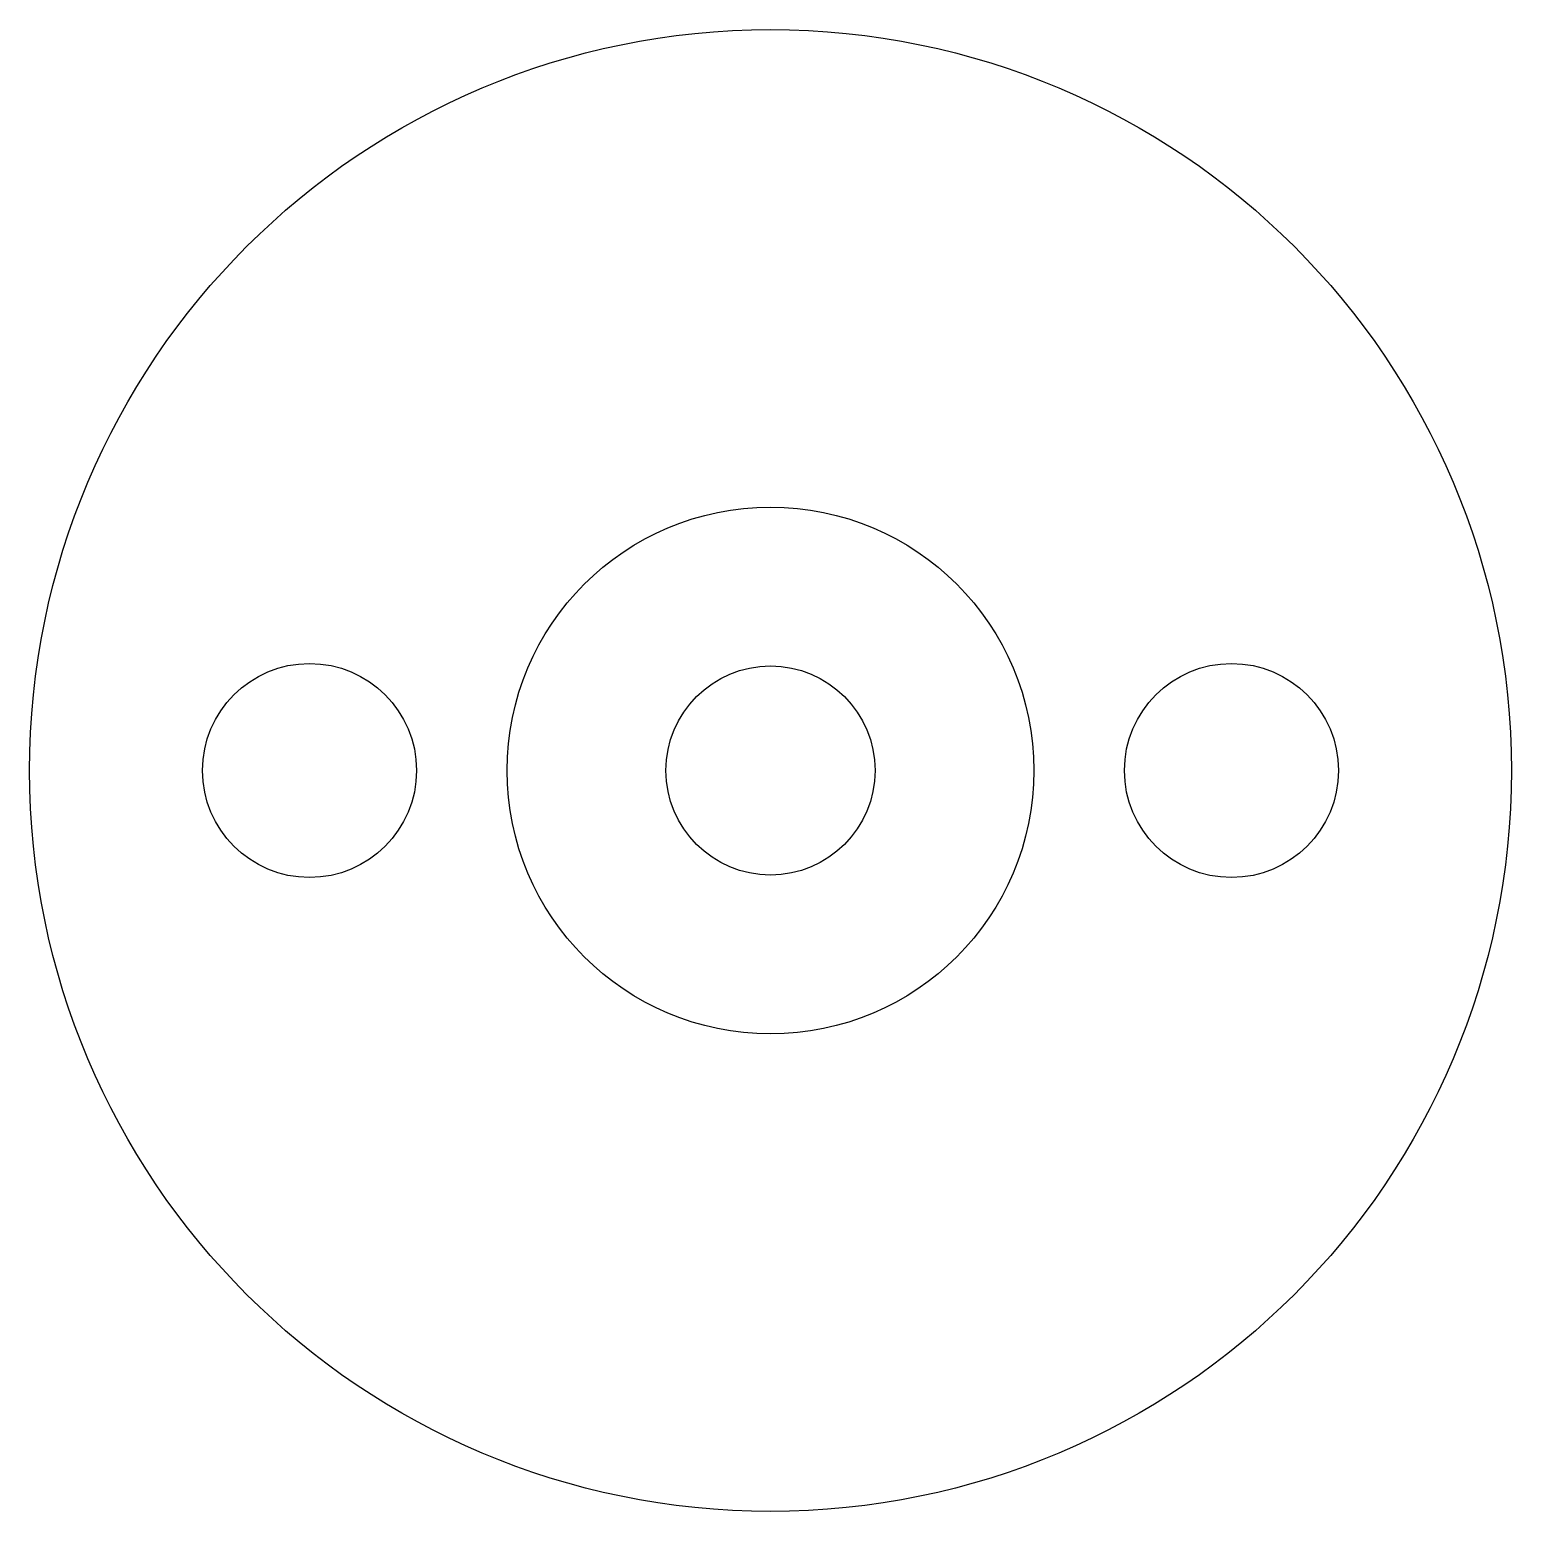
# Model space of a CAD drawing. Header units: millimetres. Extents: x 0 to 45, y 0 to 45.
import ezdxf

# ---------------------------------------------------------------- set-up
doc = ezdxf.new("R2010")
doc.units = ezdxf.units.MM
doc.layers.add('Sketch', color=7, linetype='CONTINUOUS')

msp = doc.modelspace()

# ---------------------------------------------------------------- linework, layer by layer
at = {"layer": 'Sketch'}
for centre, radius in [((22.5, 22.5), 22.5), ((22.5, 22.5), 8), ((8.5, 22.5), 3.25), ((22.5, 22.5), 3.175), ((36.5, 22.5), 3.25)]:
    msp.add_circle(centre, radius, dxfattribs=at)

doc.saveas('drawing.dxf')
